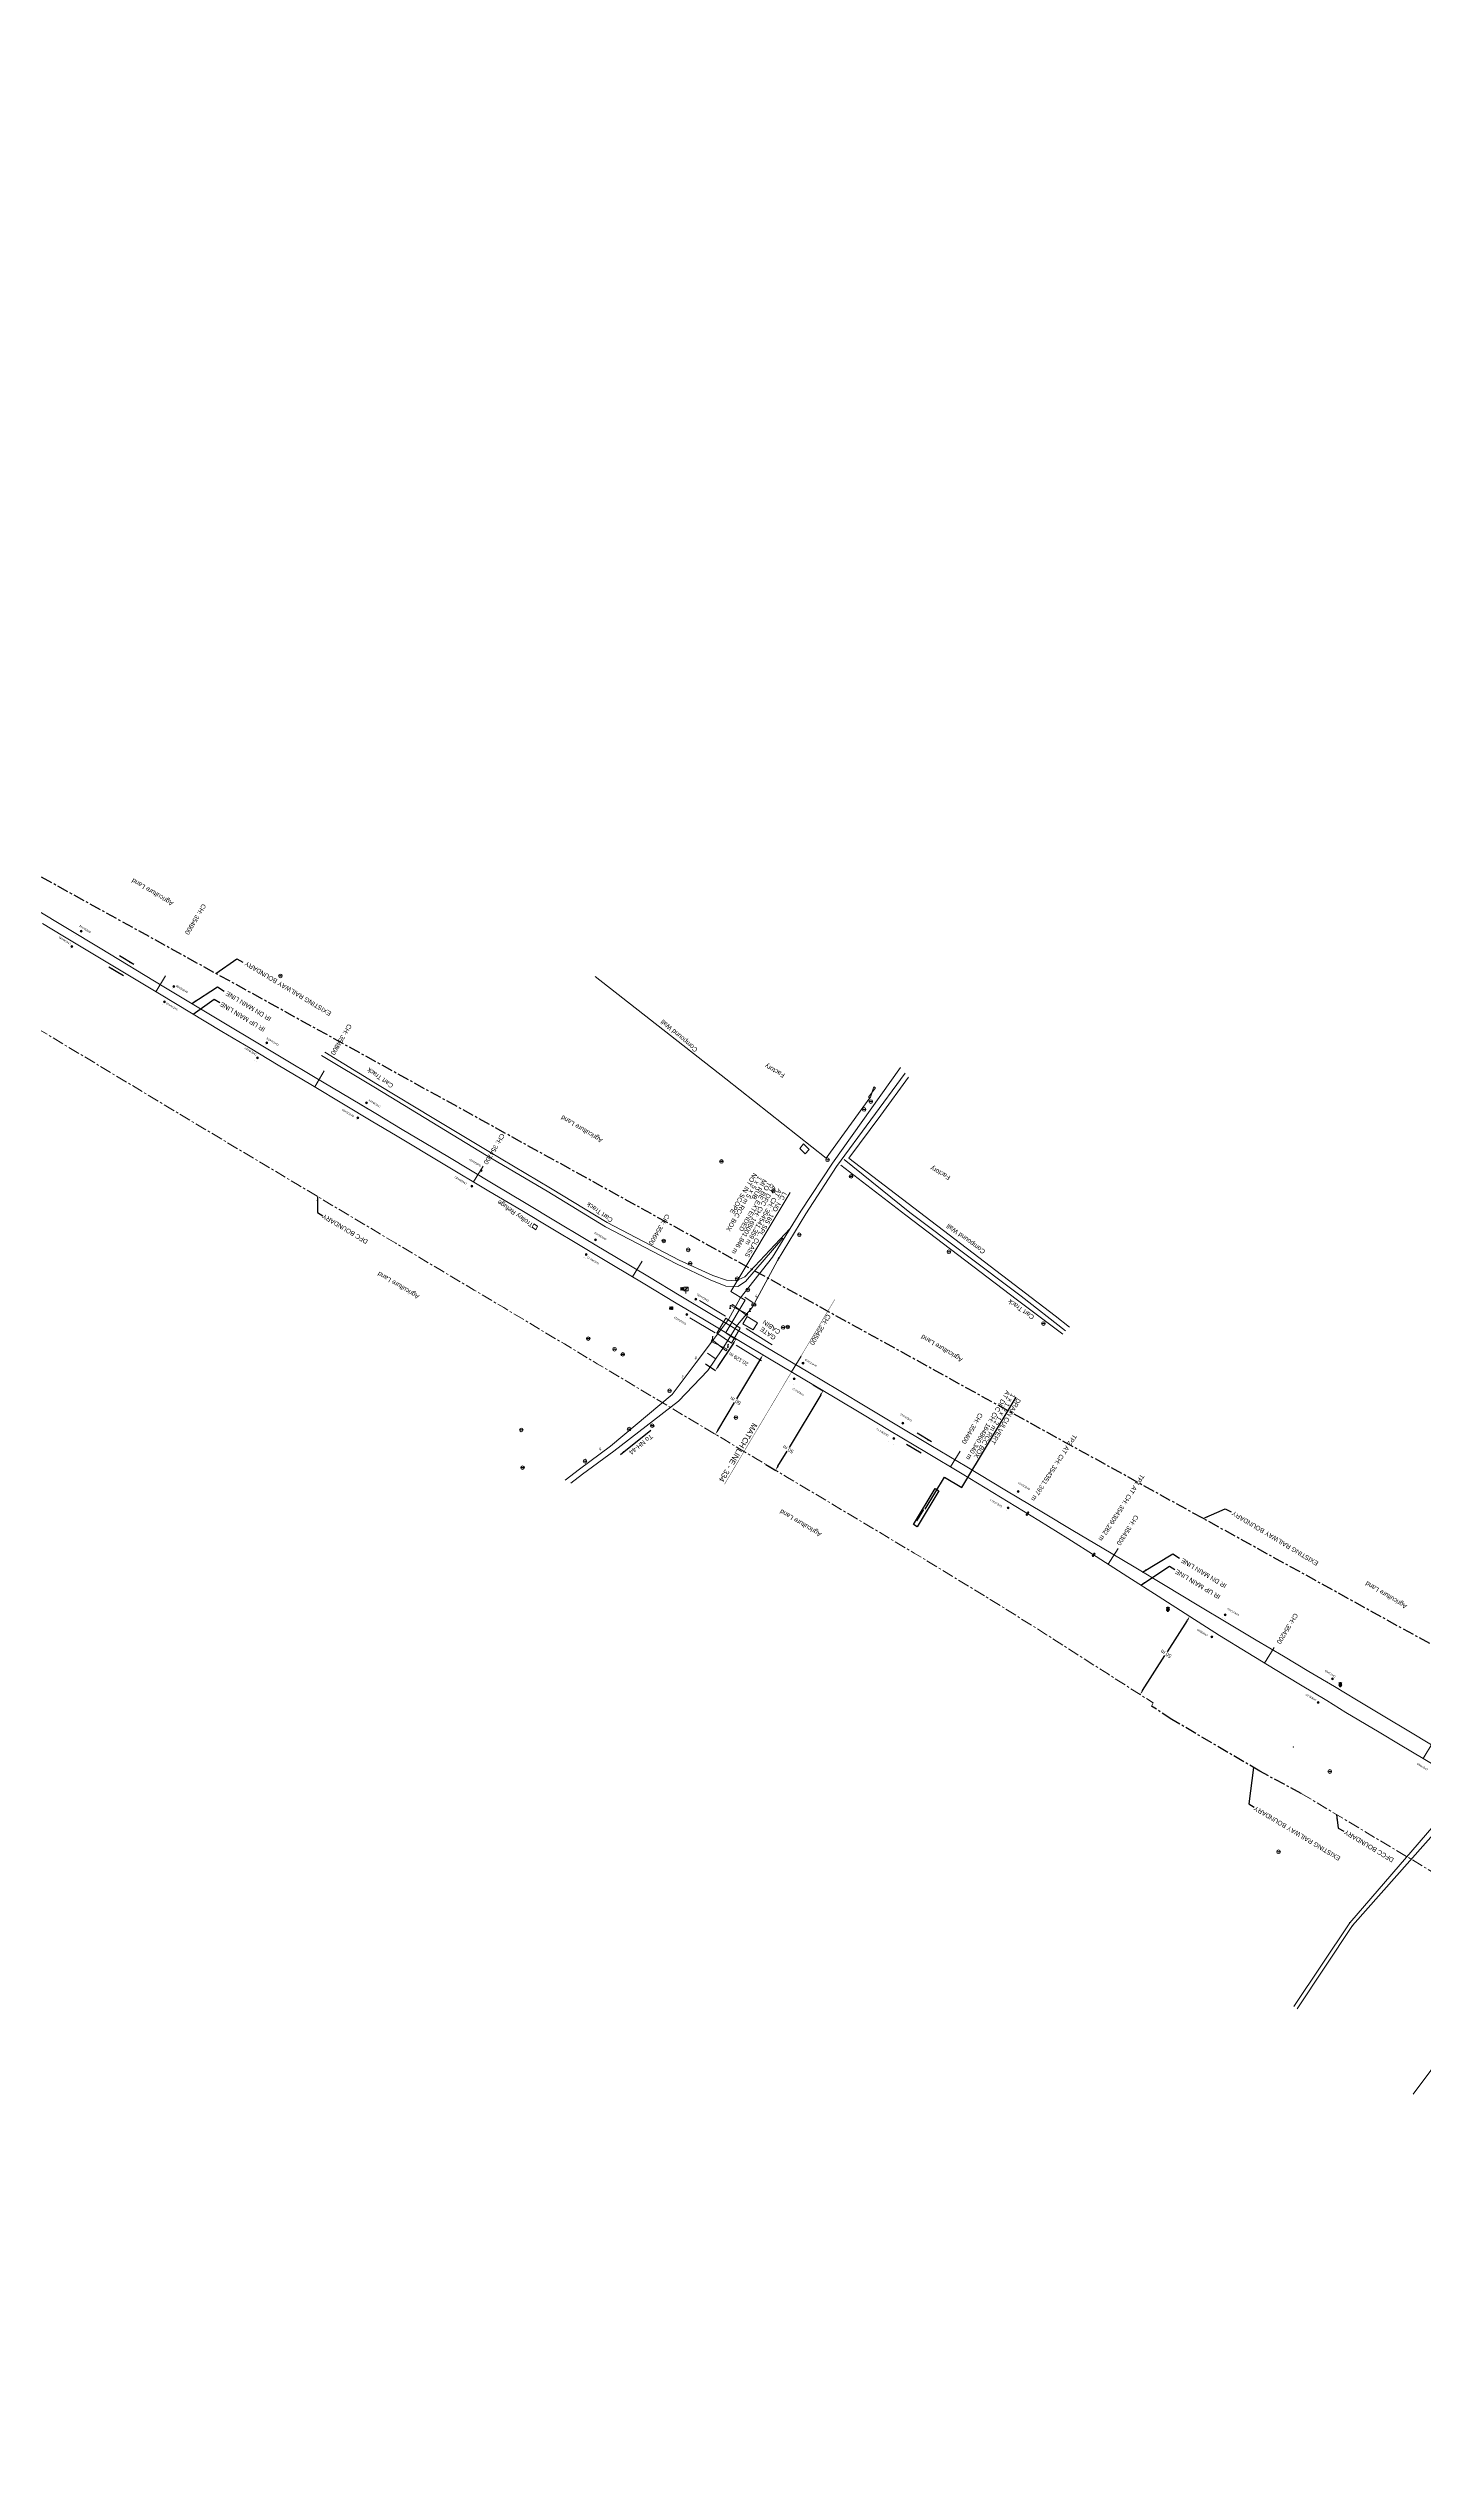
# Model space of a CAD drawing. Header units: feet. Extents: x 593168 to 611286, y 3401475 to 3412398.
# Drawn here: x 598439 to 599181, y 3408361 to 3409669 of the extents above; entities that cross this region are included whole.
import ezdxf
from ezdxf.enums import TextEntityAlignment as Align

# ---------------------------------------------------------------- set-up
doc = ezdxf.new("R2010")
doc.units = ezdxf.units.FT
doc.header["$MEASUREMENT"] = 0
doc.linetypes.add('CENTER', pattern=[2, 1.25, -0.25, 0.25, -0.25])
doc.linetypes.add('PHANTOM2', pattern=[1.25, 0.625, -0.125, 0.125, -0.125, 0.125, -0.125])
doc.layers.get('Defpoints').update_dxf_attribs({"lineweight": 0})
for name, color, linetype, lineweight in [('Arch', 7, 'Continuous', 0), ('CANAL BOTTOM', 5, 'Continuous', 0), ('CANAL TOP', 5, 'Continuous', 0), ('Cart Track', 34, 'Continuous', 0), ('Compound Wall', 251, 'Continuous', 0), ('DFCC', 6, 'Continuous', 0), ('DFCC BOUNDARY', 6, 'CENTER', 0), ('Electric Pole', 251, 'Continuous', 0), ("EXG. TP CH's", 7, 'Continuous', 0), ('Existing IR Chainage', 7, 'Continuous', 0), ('Existing IR Track', 143, 'Continuous', 0), ('Gate', 251, 'Continuous', 0), ('Govt buliding', 251, 'Continuous', 0), ('Grill', 251, 'Continuous', 0), ('Lamp_Post', 251, 'Continuous', 0), ('LC DETAILS IN PLAN', 7, 'Continuous', 0), ('OHE MAST', 8, 'Continuous', 0), ('OHE MAST TEXT', 8, 'Continuous', 0), ('PROPOSED DFCC TRACK', 1, 'Continuous', 0), ('Residential Building Pucca', 251, 'Continuous', 0), ('Side Details', 251, 'Continuous', 0), ('Sign Board', 251, 'Continuous', 0), ('Subroad Edge', 34, 'Continuous', 0), ('Telephone Junction Box', 251, 'Continuous', 0), ('Text1', 251, 'Continuous', 0), ('TJB', 251, 'Continuous', 0), ('Transformer', 251, 'Continuous', 0), ('Trolley Stand', 251, 'Continuous', 0), ('WL', 7, 'Continuous', 0)]:
    doc.layers.add(name, color=color, linetype=linetype, lineweight=lineweight)
for name, color, linetype in [('DRAIN CULVERT', 1, 'Continuous'), ('Existing Railway Boundary', 7, 'CENTER'), ('MATCH LINE', 7, 'Continuous')]:
    doc.layers.add(name, color=color, linetype=linetype)
doc.styles.add('CUT-FILL', font='cut-fill.shx', dxfattribs={"height": 2})
doc.styles.get("Standard").update_dxf_attribs({"font": 'arial.ttf'})
doc.styles.add('Style-Arial', font='arial.ttf')
doc.dimstyles.new('ISO-25', dxfattribs={"dimtxt": 2.5, "dimasz": 2.5, "dimexe": 1.25, "dimexo": 0.625, "dimtad": 1, "dimtxsty": 'Standard', "dimcen": 2.5, "dimadec": 0, "dimazin": 0, "dimtfac": 1, "dimtmove": 0, "dimatfit": 3, "dimfxl": 1, "dimarcsym": 0})
doc.dimstyles.get("Standard").update_dxf_attribs({"dimtxt": 0.18, "dimasz": 0.18, "dimexe": 0.18, "dimexo": 0.0625, "dimgap": 0.09, "dimtad": 0, "dimtih": 1, "dimtoh": 1, "dimdec": 4, "dimzin": 0, "dimdsep": 46, "dimtxsty": 'Standard', "dimcen": 0.09, "dimadec": 0, "dimazin": 0, "dimtfac": 1, "dimtdec": 4, "dimtofl": 0, "dimtmove": 0, "dimatfit": 3, "dimfxl": 1, "dimtolj": 1, "dimtzin": 0, "dimarcsym": 0})

# ---------------------------------------------------------------- blocks, each defined once
blk = doc.blocks.new('GT')
at = {"layer": 'Gate'}
for p, q in [((-0.5, -0.5), (-0.5, 0.5)), ((-0.5, 0.5), (0.5, -0.5)), ((0.5, 0.5), (0.5, -0.5))]:
    blk.add_line(p, q, dxfattribs=at)
blk.add_lwpolyline([(0.5, 0.5), (-0.5, -0.5)], dxfattribs=at)
blk = doc.blocks.new('EP')
blk.add_hatch(color=8).paths.add_polyline_path([(-0.2, -0.1), (-0.2, 0.2), (-0.9, 0), (-0.3, 0.1), (-0.3, -0.2), (0.3, 0), (0.3, -0.2), (0.9, 0), (0.4, -0.1), (0.4, 0.2)])
at = {"color": 8}
for p, q in [((-0.9, 0), (-0.2, 0.2)), ((-0.3, 0.1), (-0.9, 0)), ((-0.3, -0.2), (-0.3, 0.1)), ((0.3, 0), (-0.3, -0.2)), ((-0.2, -0.1), (0.4, 0.2)), ((-0.2, 0.2), (-0.2, -0.1)), ((0.3, -0.2), (0.3, 0)), ((0.4, 0.2), (0.4, -0.1)), ((0.9, 0), (0.3, -0.2)), ((0.4, -0.1), (0.9, 0))]:
    blk.add_line(p, q, dxfattribs=at)
blk.add_circle((0, 0), 1, dxfattribs=at)
blk = doc.blocks.new('LP')
for points in [[(0, 0), (0, 1.5)], [(0.3, 1.3), (0.4, 1.3)]]:
    blk.add_lwpolyline(points)
for centre, radius, start, end in [((0.1, 1), 0.519, 57.6425, 97.3165), ((0.3, 1.3), 0.094, 11.7012, 168.0476)]:
    blk.add_arc(centre, radius, start, end)
at = {"extrusion": (0, 0, -1)}
blk.add_ellipse((0, 0), major_axis=(0.308, 0), ratio=0.400495, dxfattribs=at)
blk.add_ellipse((0.3, 1.4), major_axis=(0.0017, 0.0438), ratio=0.461056, start_param=1.74022, end_param=4.575836)
blk = doc.blocks.new('SIG')
for color, points in [(1, [(-0.2, 0.4, 0.180295), (0, 0.3, -0.00255), (0, 0.3, -0.00255), (0, 0.3, 0.180295), (0.2, 0.4, -0.002654), (0.2, 0.4, 0.184495), (0.3, 0.7, 1.000001), (-0.3, 0.7, 0.184495), (-0.2, 0.4, -0.002654)]), (2, [(0.2, -0.2, -0.002654), (0.2, -0.2, 0.184495), (0.3, 0, 1.000001), (-0.3, 0, 0.184495), (-0.2, -0.2, -0.002654), (-0.2, -0.2, 0.180295), (0, -0.3, -0.00255), (0, -0.3, -0.00255), (0, -0.3, 0.180295)]), (3, [(0.2, -0.9, -0.002654), (0.2, -0.9, 0.184495), (0.3, -0.6, 1.000001), (-0.3, -0.6, 0.184495), (-0.2, -0.9, -0.002654), (-0.2, -0.9, 0.395599)])]:
    blk.add_hatch(color=color).paths.add_polyline_path(points)
for p, q in [((-0.3, 1), (-0.3, -0.9)), ((0.3, -0.9), (0.3, 1))]:
    blk.add_line(p, q)
for points in [[(-0.3, 1), (-0.8, 1, 0.198758), (-0.4, 0.4, 0.003814), (-0.3, 0.4, 0.003814)], [(-0.3, 0.3), (-0.8, 0.3, 0.198758), (-0.4, -0.2, 0.003727), (-0.3, -0.3, 0.003727)], [(0.3, 1), (0.8, 1, -0.198758), (0.4, 0.4, -0.003814), (0.3, 0.4, -0.003814)], [(0.3, 0.3), (0.8, 0.3, -0.198758), (0.4, -0.2, -0.003727), (0.3, -0.3, -0.003727)], [(-0.3, -0.3), (-0.8, -0.3, 0.198758), (-0.4, -0.9, 0.003639), (-0.3, -0.9)], [(0.3, -0.3), (0.8, -0.3, -0.198758), (0.4, -0.9, -0.003639), (0.3, -0.9)]]:
    blk.add_lwpolyline(points, format="xyb")
for centre, radius, start, end in [((0, 0.9), 0.324, 12.4049, 167.5951), ((0, 0.8), 0.357, 27.7578, 152.2422), ((0, -0.9), 0.324, 181.4572, 358.5428)]:
    blk.add_arc(centre, radius, start, end)
blk = doc.blocks.new('TJB')
at = {"layer": 'TJB'}
for p, q in [((1, 0.6), (-1.1, 0.6)), ((-1.1, 0.6), (-1.1, -0.6)), ((1, -0.6), (1, 0.6)), ((-1.1, -0.6), (1, -0.6))]:
    blk.add_line(p, q, dxfattribs=at)
at = {"layer": 'TJB', "style": 'CUT-FILL'}
blk.add_text('TJB', height=0.739, dxfattribs=at).set_placement((-0.9, -0.4))
blk = doc.blocks.new('TRF')
blk.add_hatch(color=256).paths.add_polyline_path([(0.2, 0), (0.4, 0.4), (-1, -0.3), (0, 0), (-0.2, -0.4), (1, 0.1)])
for p, q in [((-0.7, 0.7), (-0.7, -0.7)), ((-0.5, 0.7), (-0.7, 0.7)), ((-0.5, -0.7), (-0.5, 0.7)), ((0, 0.7), (0, -0.7)), ((0.2, 0.7), (0, 0.7)), ((0.2, -0.7), (0.2, 0.7)), ((0.7, 0.7), (0.7, -0.7)), ((0.9, 0.7), (0.7, 0.7)), ((0.9, -0.7), (0.9, 0.7)), ((-0.7, -0.7), (-0.5, -0.7)), ((0, -0.7), (0.2, -0.7)), ((0.7, -0.7), (0.9, -0.7))]:
    blk.add_line(p, q)
blk.add_lwpolyline([(0.2, 0), (0.4, 0.4), (-1, -0.3), (0, 0), (-0.2, -0.4), (1, 0.1)], close=True)
blk = doc.blocks.new('TSB')
at = {"const_width": 0.132}
blk.add_lwpolyline([(-0.5, 0.8), (0.5, 0.8), (0, 1.9)], close=True, dxfattribs=at)
at = {"const_width": 0.142}
blk.add_lwpolyline([(0, 0.8), (0, 0)], dxfattribs=at)
blk = doc.blocks.new('WL')
at = {"layer": 'WL'}
for p, q in [((1.1, 3.4), (-1.1, 3.4)), ((-1.1, 3.4), (-1.1, 1.3)), ((-1.1, 1.3), (1.1, 1.3)), ((0, 1.3), (0, 0)), ((1.1, 1.3), (1.1, 3.4))]:
    blk.add_line(p, q, dxfattribs=at)
blk.add_lwpolyline([(-1.1, 1.3), (1.1, 3.4)], dxfattribs=at)
at = {"layer": 'WL', "style": 'CUT-FILL'}
for s, p in [('W', (-0.1, 3.2)), ('L', (0.6, 2.3))]:
    blk.add_text(s, height=0.739, rotation=180, dxfattribs=at).set_placement(p)
blk = doc.blocks.new('OHE MAST')
h = blk.add_hatch(color=256)
h.dxf.hatch_style = 1
edge = h.paths.add_edge_path()
edge.add_arc((0, 0), 0.514, 0, 360)
at = {"const_width": 0.01}
for points in [[(1.5, 3.5), (1.5, 2), (-1.5, 2), (-1.5, 3.5)], [(0, 2), (0, 0)]]:
    blk.add_lwpolyline(points, dxfattribs=at)
blk.add_circle((0, 0), 0.514)
blk = doc.blocks.new('*D356')
at = {"layer": 'Defpoints', "color": 0, "transparency": 16777216}
for p in [(598804.4, 3408976), (598793.3, 3408959.3), (598798.8, 3408955.6)]:
    blk.add_point(p, dxfattribs=at)
at = {"layer": 'PROPOSED DFCC TRACK', "color": 0, "lineweight": -2, "transparency": 16777216}
for p, q in [((598808.6, 3408970.3), (598800.2, 3408957.7)), ((598804.6, 3408976), (598810, 3408972.3)), ((598793.4, 3408959.2), (598798.9, 3408955.6))]:
    blk.add_line(p, q, dxfattribs=at)
at = {"layer": 'PROPOSED DFCC TRACK', "color": 0, "transparency": 16777216}
for points in [[(598808.2, 3408970.6), (598808.9, 3408970.1), (598809.9, 3408972.4)], [(598799.9, 3408957.9), (598800.6, 3408957.5), (598798.8, 3408955.6)]]:
    blk.add_solid(points, dxfattribs=at)
at = {"layer": 'PROPOSED DFCC TRACK', "color": 0, "lineweight": 0, "transparency": 16777216, "insert": (598811.3, 3408961.8), "char_height": 2, "attachment_point": 5, "rotation": 149, "style": 'Style-Arial'}
blk.add_mtext('\\A1;20.129 m', dxfattribs=at)
blk = doc.blocks.new('TerminatorOpen_0.5')
at = {"color": 0, "linetype": 'ByBlock', "lineweight": -2}
for q in [(-1, 0.25), (-1, 0), (-1, -0.25)]:
    blk.add_line((0, 0), q, dxfattribs=at)
blk = doc.blocks.new('*D299')
at = {"layer": 'Defpoints', "color": 0, "linetype": 'ByBlock', "ltscale": 5, "transparency": 16777216}
for p in [(598851.5, 3408947.9), (598857, 3408944.7), (598825.9, 3408905)]:
    blk.add_point(p, dxfattribs=at)
at = {"layer": 'DFCC BOUNDARY', "color": 0, "linetype": 'ByBlock', "lineweight": -2, "ltscale": 5, "transparency": 16777216}
for p, q in [((598851.6, 3408947.9), (598857.1, 3408944.6)), ((598855.7, 3408942.5), (598838.7, 3408914)), ((598826, 3408904.9), (598831.4, 3408901.7)), ((598832.6, 3408903.9), (598837.5, 3408912.1))]:
    blk.add_line(p, q, dxfattribs=at)
at = {"layer": 'DFCC BOUNDARY', "color": 0, "linetype": 'ByBlock', "ltscale": 5, "transparency": 16777216}
for points in [[(598855.3, 3408942.7), (598856, 3408942.3), (598857, 3408944.7)], [(598832.2, 3408904.1), (598833, 3408903.7), (598831.3, 3408901.7)]]:
    blk.add_solid(points, dxfattribs=at)
at = {"layer": 'DFCC BOUNDARY', "color": 0, "linetype": 'ByBlock', "ltscale": 5, "transparency": 16777216, "insert": (598838.1, 3408913.1), "char_height": 2, "attachment_point": 5, "rotation": 149, "style": 'Style-Arial'}
blk.add_mtext('\\A1;50 m', dxfattribs=at)
blk = doc.blocks.new('*D300')
at = {"layer": 'Defpoints', "color": 0, "linetype": 'ByBlock', "ltscale": 5, "transparency": 16777216}
for p in [(598824.5, 3408964.1), (598824.7, 3408964), (598799, 3408921)]:
    blk.add_point(p, dxfattribs=at)
at = {"layer": 'DFCC BOUNDARY', "color": 0, "linetype": 'ByBlock', "lineweight": -2, "ltscale": 5, "transparency": 16777216}
for p, q in [((598823.2, 3408961.9), (598810.3, 3408940.3)), ((598824.5, 3408964), (598824.4, 3408964.1)), ((598800.1, 3408923.3), (598809.1, 3408938.3)), ((598798.9, 3408921.1), (598798.7, 3408921.2))]:
    blk.add_line(p, q, dxfattribs=at)
at = {"layer": 'DFCC BOUNDARY', "color": 0, "linetype": 'ByBlock', "ltscale": 5, "transparency": 16777216}
for points in [[(598822.9, 3408962.1), (598823.6, 3408961.7), (598824.5, 3408964.1)], [(598799.8, 3408923.5), (598800.5, 3408923.1), (598798.8, 3408921.1)]]:
    blk.add_solid(points, dxfattribs=at)
at = {"layer": 'DFCC BOUNDARY', "color": 0, "linetype": 'ByBlock', "ltscale": 5, "transparency": 16777216, "insert": (598809.7, 3408939.3), "char_height": 2, "attachment_point": 5, "rotation": 149, "style": 'Style-Arial'}
blk.add_mtext('\\A1;50 m', dxfattribs=at)
blk = doc.blocks.new('*D327')
at = {"layer": 'Defpoints', "color": 0, "linetype": 'ByBlock', "ltscale": 5, "transparency": 16777216}
for p in [(599055, 3408822.9), (599055, 3408822.9), (599028.2, 3408780.7)]:
    blk.add_point(p, dxfattribs=at)
at = {"layer": 'DFCC BOUNDARY', "color": 0, "linetype": 'ByBlock', "lineweight": -2, "ltscale": 5, "transparency": 16777216}
for p, q in [((599053.7, 3408820.7), (599042.9, 3408803.7)), ((599055.2, 3408822.8), (599055.2, 3408822.8)), ((599029.5, 3408782.8), (599041.6, 3408801.8)), ((599028.3, 3408780.6), (599028.3, 3408780.6))]:
    blk.add_line(p, q, dxfattribs=at)
at = {"layer": 'DFCC BOUNDARY', "color": 0, "linetype": 'ByBlock', "ltscale": 5, "transparency": 16777216}
for points in [[(599053.4, 3408821), (599054.1, 3408820.5), (599055, 3408822.9)], [(599029.2, 3408783), (599029.9, 3408782.6), (599028.2, 3408780.7)]]:
    blk.add_solid(points, dxfattribs=at)
at = {"layer": 'DFCC BOUNDARY', "color": 0, "linetype": 'ByBlock', "ltscale": 5, "transparency": 16777216, "insert": (599042.2, 3408802.7), "char_height": 2, "attachment_point": 5, "rotation": 149, "style": 'Style-Arial'}
blk.add_mtext('\\A1;50 m', dxfattribs=at)

msp = doc.modelspace()

# ---------------------------------------------------------------- linework, layer by layer
at = {"layer": 'Arch'}
for points in [[(598814.7012, 3408995.176, 260.4178), (598819.2901, 3408992.1907, 260.4208)], [(598794.5134, 3408964.9319, 260.3438), (598798.7106, 3408962.0714, 260.3488)]]:
    msp.add_polyline3d(points, dxfattribs=at)
at = {"layer": 'CANAL BOTTOM'}
for points in [[(599204.8297, 3408725.8327, 254.9734), (599142.974, 3408655.9628, 257.9295), (599112.9713, 3408610.9469, 257.9295)], [(599262.0685, 3408685.4233, 258.0345), (599236.0174, 3408642.6654, 258.3024), (599194.7875, 3408590.5289, 257.7216), (599175.752, 3408564.9767, 257.8996)]]:
    msp.add_polyline3d(points, dxfattribs=at)
msp.add_point((599142.974, 3408655.963, 257.93), dxfattribs=at)
at = {"layer": 'CANAL TOP'}
msp.add_polyline3d([(599111.2612, 3408612.1992, 259.3611), (599141.4404, 3408657.48, 259.3611), (599201.6522, 3408727.1001, 259.3191)], dxfattribs=at)
for p in [(599111.031, 3408752.32, 257.828), (599141.44, 3408657.48, 259.361)]:
    msp.add_point(p, dxfattribs=at)
at = {"layer": 'Cart Track'}
for points in [[(598587.8079, 3409127.4558, 257.0758), (598616.2726, 3409110.039, 257.1877), (598646.6865, 3409091.6007, 257.1378), (598676.4327, 3409073.8503, 257.1987), (598709.7278, 3409054.1261, 257.2877), (598740.4329, 3409035.426, 257.2367), (598779.2926, 3409015.2284, 257.2487), (598797.464, 3409006.9027, 257.1348), (598804.8632, 3409004.3895, 257.1108), (598809.9324, 3409003.9837, 257.1378), (598814.7774, 3409006.2391, 257.2787), (598839.0549, 3409032.1297, 258.3874)], [(598835.2392, 3409027.0533, 258.1215), (598815.1471, 3409003.656, 257.5106), (598810.8887, 3409000.9361, 257.3297), (598804.5441, 3409001.0495, 257.1837), (598795.9563, 3409004.5215, 257.0858), (598777.8583, 3409013.1316, 257.1907), (598739.5138, 3409033.1076, 257.4247), (598707.8777, 3409052.3633, 257.3417), (598675.1978, 3409071.5886, 257.1857), (598645.6025, 3409089.5959, 257.1727), (598615.1663, 3409108.1204, 257.2157), (598586.0484, 3409125.6456, 257.2367)], [(598986.4478, 3408975.1492, 257.3373), (598962.0224, 3408993.5812, 257.3187), (598901.7385, 3409039.4951, 257.3217), (598866.498, 3409066.4772, 257.7046)], [(598868.3225, 3409069.5164, 257.7286), (598903.7605, 3409040.9927, 257.2937), (598964.0182, 3408995.7637, 257.3167), (598987.9959, 3408976.975, 257.3292)]]:
    msp.add_polyline3d(points, dxfattribs=at)
at = {"layer": 'Compound Wall'}
for points in [[(598733.8164, 3409168.3603, 257.5316), (598804.468, 3409113.0519, 257.3647), (598858.6602, 3409070.2884, 257.4697)], [(598990.1321, 3408979.0146, 257.5274), (598982.3365, 3408985.0464, 257.5256), (598870.909, 3409070.2873, 257.6026), (598888.2009, 3409093.5292, 257.9245), (598903.1632, 3409113.9663, 257.9546)], [(598858.6602, 3409070.2884, 257.4697), (598882.2951, 3409102.7338, 257.8675), (598881.9912, 3409102.8747, 257.8675)]]:
    msp.add_polyline3d(points, dxfattribs=at)
at = {"layer": 'DFCC BOUNDARY', "ltscale": 5}
msp.add_line((599115.1914, 3408727.3307), (599415.1303, 3408547.8723), dxfattribs=at)
at = {"layer": 'DFCC BOUNDARY', "ltscale": 5, "flags": 128}
msp.add_lwpolyline([(599034.2889, 3408774.4779), (599035.314, 3408776.1476), (599028.2045, 3408780.6721), (599011.0516, 3408791.5882), (598994.5936, 3408802.1506), (598977.7185, 3408812.9804), (598962.5714, 3408822.4859), (598947.2971, 3408832.0713), (598926.7622, 3408844.5432), (598906.2585, 3408856.9956), (598887.153, 3408868.4112), (598867.2768, 3408880.2872), (598852.6381, 3408889.0245), (598837.8447, 3408897.8541), (598820.6755, 3408908.1071), (598803.345, 3408918.4564), (598785.8066, 3408928.9353), (598767.3213, 3408939.9799), (598751.1609, 3408949.6427), (598735.0559, 3408959.2725), (598717.2775, 3408969.9167), (598700.1199, 3408980.1891), (598684.4814, 3408989.5309), (598668.6065, 3408999.0139), (598650.8741, 3409009.5539), (598626.2219, 3409024.2777), (598601.2841, 3409039.1719), (598587.2388, 3409047.5843), (598573.2091, 3409055.9873), (598554.68, 3409067.0468), (598537.1295, 3409077.5221), (598521.883, 3409086.637), (598506.5174, 3409095.8233), (598472.7956, 3409116.1014), (598438.5772, 3409136.6783), (598420.6658, 3409147.4189), (598409.6984, 3409153.9956), (598383.4299, 3409169.7715), (598364.044, 3409181.413), (598349.3068, 3409190.2371), (598334.839, 3409198.8999), (598318.2232, 3409208.8512), (598301.6649, 3409218.7564), (598284.6686, 3409228.9599), (598267.72, 3409239.1347), (598252.1969, 3409248.4361), (598237.094, 3409257.4659), (598221.0404, 3409267.0754), (598205.6118, 3409276.3111), (598199.2586, 3409280.1943)], dxfattribs=at)
at = {"layer": 'DRAIN CULVERT'}
msp.add_lwpolyline([(598912.1384, 3408880.682), (598922.5468, 3408898.0482), (598931.9406, 3408892.4181), (598961.237, 3408941.2984)], dxfattribs=at)
msp.add_lwpolyline([(598907.8486, 3408871.163), (598905.79, 3408872.3968), (598917.4554, 3408891.9204), (598919.514, 3408890.6866)], close=True, dxfattribs=at)
at = {"layer": "EXG. TP CH's", "color": 7, "lineweight": 0, "flags": 128}
for points in [[(598967.0068, 3408877.7788), (598967.7478, 3408878.9721)], [(599002.7371, 3408855.4861), (599003.4781, 3408856.6793)]]:
    msp.add_lwpolyline(points, dxfattribs=at)
at = {"layer": "EXG. TP CH's", "color": 7, "lineweight": 0}
for centre in [(598967.0068, 3408877.7788), (598967.7478, 3408878.9721), (599002.7371, 3408855.4861), (599003.4781, 3408856.6793)]:
    msp.add_circle(centre, 0.375, dxfattribs=at)
at = {"layer": 'Existing IR Chainage', "color": 7, "linetype": 'Continuous', "lineweight": 13, "flags": 128}
for points in [[(598501.7948, 3409168.6759), (598496.6415, 3409160.106)], [(598587.5511, 3409117.302), (598582.4259, 3409108.7152)], [(598673.3885, 3409065.994), (598668.2608, 3409057.4087)], [(598759.2534, 3409014.7169), (598754.1166, 3409006.1371)], [(598845.0797, 3408963.4179), (598839.9526, 3408954.8323)], [(598930.9372, 3408912.1445), (598925.808, 3408903.5601)], [(599016.3267, 3408859.4961), (599010.9257, 3408851.0801)], [(599100.6669, 3408806.1453), (599095.435, 3408797.6231)], [(599186.2931, 3408754.711), (599181.1574, 3408746.1306)]]:
    msp.add_lwpolyline(points, dxfattribs=at)
at = {"layer": 'Existing IR Track', "flags": 128}
for points in [[(599185.519, 3408753.5143), (599173.3104, 3408760.858), (599160.4567, 3408768.5896), (599145.0601, 3408777.7696), (599133.1689, 3408784.9475), (599119.3515, 3408793.1624), (599105.58, 3408801.3501), (599090.8008, 3408810.1101), (599076.4354, 3408818.6958), (599058.9886, 3408829.1336), (599041.711, 3408839.4703), (599024.9231, 3408849.5386), (599007.6614, 3408859.8911), (598991.9303, 3408869.2758), (598975.9409, 3408878.8146), (598955.2016, 3408891.2202), (598934.5639, 3408903.565), (598915.1942, 3408915.1242), (598895.0501, 3408927.1457), (598880.6638, 3408935.7542), (598865.6503, 3408944.738), (598848.7221, 3408954.85), (598831.1291, 3408965.359), (598813.8627, 3408975.6723), (598795.8417, 3408986.4364), (598779.2251, 3408996.3638), (598763.1866, 3409005.9459), (598745.3563, 3409016.6077), (598728.1843, 3409026.8757), (598712.5143, 3409036.2397), (598696.6612, 3409045.7137), (598678.822, 3409056.4557), (598654.2954, 3409071.0582), (598629.6031, 3409085.7596), (598615.3422, 3409094.2965), (598601.2624, 3409102.7251), (598582.7189, 3409113.8003), (598565.1242, 3409124.3088), (598549.9663, 3409133.3895), (598535.1599, 3409142.2597), (598501.0069, 3409162.8185), (598466.588, 3409183.5376), (598448.8286, 3409194.1764), (598431.1768, 3409204.7508)], [(599204.0287, 3408732.4411), (599181.0019, 3408746.2237), (599168.7243, 3408753.607), (599157.3538, 3408760.4444), (599139.392, 3408771.0678), (599128.9979, 3408777.3807), (599114.7724, 3408785.9143), (599101.1095, 3408794.1394), (599086.4216, 3408803.1567), (599071.1441, 3408812.6118), (599055.0493, 3408822.8545), (599037.977, 3408833.7193), (599021.5995, 3408844.2301), (599004.5105, 3408855.1971), (598989.1489, 3408864.8372), (598973.565, 3408874.6169), (598952.7177, 3408887.2786), (598932.0591, 3408899.8251), (598912.7989, 3408911.3331), (598892.9227, 3408923.2091), (598878.2637, 3408931.9585), (598863.4704, 3408940.7881), (598846.311, 3408951.0352), (598828.9805, 3408961.3845), (598811.4519, 3408971.8575), (598792.9666, 3408982.9021), (598776.8204, 3408992.5565), (598760.7156, 3409002.1861), (598742.9617, 3409012.8156), (598725.8041, 3409023.0881), (598710.1228, 3409032.4555), (598694.201, 3409041.9665), (598676.467, 3409052.5075), (598651.86, 3409067.2042), (598626.949, 3409082.0825), (598612.9303, 3409090.4789), (598598.8679, 3409098.9015), (598580.306, 3409109.9806), (598562.7555, 3409120.4559), (598547.5393, 3409129.5526), (598532.2293, 3409138.7057), (598498.5625, 3409158.9508), (598464.3176, 3409179.5435), (598446.3798, 3409190.3001), (598435.4123, 3409196.8767)]]:
    msp.add_lwpolyline(points, dxfattribs=at)
at = {"layer": 'Existing Railway Boundary', "ltscale": 5}
for points in [[(600068.3432, 3408361.2078), (600130.6112, 3408459.8878), (599836.1292, 3408634.1143), (599768.1577, 3408518.5779), (599661.815, 3408580.4349), (599612.2027, 3408612.2329), (599553.6452, 3408693.0476), (599543.655, 3408685.9527), (599543.655, 3408683.2921), (599530.154, 3408666.7376), (599508.5547, 3408629.4251), (598272.8019, 3409311.3517), (598226.2603, 3409339.3887), (598151.2488, 3409384.2728), (597917.699, 3409525.8316), (597735.9935, 3409630.0193), (597672.2472, 3409669.316)], [(599115.1914, 3408727.3307), (599092.7836, 3408739.2825), (599045.3938, 3408767.2862), (599034.2889, 3408774.4779)]]:
    msp.add_lwpolyline(points, dxfattribs=at)
at = {"layer": 'Govt buliding'}
msp.add_polyline3d([(598821.5588, 3408981.427, 260.0919), (598819.2624, 3408977.5031, 260.3748), (598813.6756, 3408980.8242, 260.8527), (598815.972, 3408984.7481, 260.5697)], close=True, dxfattribs=at)
at = {"layer": 'Grill'}
for points in [[(598798.6994, 3408975.8832, 260.5727), (598785.0213, 3408984.1178, 260.2678)], [(598804.2518, 3408984.9192, 260.3238), (598790.2182, 3408993.3664, 259.9369)], [(598810.0994, 3408969.2148, 260.3338), (598823.7497, 3408960.8494, 260.3338)], [(598829.508, 3408969.4884, 260.0319), (598815.4765, 3408978.1945, 260.6217)]]:
    msp.add_polyline3d(points, dxfattribs=at)
at = {"layer": 'LC DETAILS IN PLAN', "lineweight": 13, "flags": 128}
msp.add_lwpolyline([(598804.446, 3408976.043), (598814.8546, 3408993.581), (598807.1382, 3408998.1914), (598839.1956, 3409051.7183)], dxfattribs=at)
at = {"layer": 'MATCH LINE', "linetype": 'PHANTOM2', "ltscale": 15, "const_width": 0.2}
msp.add_lwpolyline([(598863.3365, 3408993.9899), (598803.7148, 3408894.1502)], dxfattribs=at)
at = {"layer": 'Residential Building Pucca'}
msp.add_polyline3d([(598846.4335, 3409077.9469, 257.4407), (598849.3929, 3409074.9544, 257.3847), (598847.3541, 3409072.4971, 257.4647), (598844.3944, 3409075.4898, 257.4647)], close=True, dxfattribs=at)
at = {"layer": 'Subroad Edge'}
for points in [[(598717.6052, 3408896.3842, 257.8744), (598725.4041, 3408902.3569, 257.8585), (598742.2361, 3408914.7562, 257.8945), (598775.4324, 3408942.6162, 258.2974), (598788.4568, 3408959.8904, 259.756), (598796.6394, 3408970.8253, 260.7987), (598805.8902, 3408983.0865, 260.9346), (598812.2023, 3408994.6275, 260.5048), (598829.6746, 3409016.834, 258.9942), (598844.9453, 3409041.6331, 258.1864), (598862.0201, 3409067.4698, 257.8166), (598898.8346, 3409119.1303, 257.7442)], [(598720.6803, 3408894.743, 257.9161), (598727.0823, 3408899.6587, 257.8945), (598743.8996, 3408912.0644, 257.8915), (598778.8122, 3408939.0313, 258.2534), (598794.6744, 3408955.5581, 259.781), (598802.3469, 3408966.6763, 260.7987), (598802.4275, 3408966.8876, 260.8547), (598810.696, 3408980.2322, 260.9306), (598818.7038, 3408989.6578, 260.6277), (598832.2879, 3409014.9594, 259.0012), (598847.7356, 3409040.1895, 258.0675), (598864.2136, 3409065.7878, 257.7846), (598901.2991, 3409116.1903, 257.7626)]]:
    msp.add_polyline3d(points, dxfattribs=at)
msp.add_polyline3d([(598807.5104, 3408970.353, 260.9037), (598799.6697, 3408975.8432, 260.9376), (598804.4131, 3408983.8901, 260.9496), (598812.2538, 3408978.3999, 260.9496)], close=True, dxfattribs=at)
at = {"layer": 'Trolley Stand'}
msp.add_polyline3d([(598700.7101, 3409034.8119, 260.5318), (598702.8042, 3409033.4835, 260.5588), (598701.9257, 3409031.6287, 260.6637), (598699.8314, 3409032.9572, 260.6637)], close=True, dxfattribs=at)

# ---------------------------------------------------------------- block references
at = {"layer": 'Electric Pole'}
for p, xscale, yscale, zscale in [((598563.8805, 3409168.6197, 257.9545), 0.9997078269551626, 0.9997078269551626, 0.9997078269551626), ((598882.6998, 3409100.7685, 257.8555), 0.9997078269580061, 0.9997078269580061, 0.9997078269580061), ((598879.1263, 3409096.5334, 257.8595), 0.9997078269580061, 0.9997078269580061, 0.9997078269580061), ((598802.0673, 3409068.5106, 257.2827), 0.9997078269580061, 0.9997078269580061, 0.9997078269580061), ((598859.4047, 3409069.3497, 257.4876), 0.9997078269580061, 0.9997078269580061, 0.9997078269580061), ((598872.0774, 3409060.4251, 257.3727), 0.9997078269580061, 0.9997078269580061, 0.9997078269580061), ((598830.1956, 3409052.5402, 256.9528), 0.9997078269580061, 0.9997078269580061, 0.9997078269580061), ((598770.9472, 3409025.521, 257.1168), 0.9997078269580061, 0.9997078269580061, 0.9997078269580061), ((598784.1932, 3409020.7505, 256.6039), 0.9997078269580061, 0.9997078269580061, 0.9997078269580061), ((598844.1475, 3409028.8691, 258.1864), 0.9997078269580061, 0.9997078269580061, 0.9997078269580061), ((598785.2121, 3409013.3933, 256.8468), 0.9997078269580061, 0.9997078269580061, 0.9997078269580061), ((598924.9651, 3409019.6809, 257.2887), 0.9997078269580061, 0.9997078269580061, 0.9997078269580061), ((598810.5449, 3409005.1495, 256.9468), 0.9997078269580061, 0.9997078269580061, 0.9997078269580061), ((598816.3478, 3408999.1292, 260.0919), 0.9997078269580061, 0.9997078269580061, 0.9997078269580061), ((598730.1384, 3408972.8046, 256.422), 0.9997078269580061, 0.9997078269580061, 0.9997078269580061), ((598835.3799, 3408978.8624, 257.8485), 0.9997078269580061, 0.9997078269580061, 0.9997078269580061), ((598837.8849, 3408979.1037, 256.9038), 0.9997078269580061, 0.9997078269580061, 0.9997078269580061), ((598975.9978, 3408980.92, 257.2347), 0.9997078269580061, 0.9997078269580061, 0.9997078269580061), ((598744.3453, 3408967.1085, 256.5069), 0.9997078269580061, 0.9997078269580061, 0.9997078269580061), ((598748.7724, 3408964.3318, 256.6309), 0.9997078269580061, 0.9997078269580061, 0.9997078269580061), ((598774.0533, 3408944.6496, 255.7092), 0.9997078269580061, 0.9997078269580061, 0.9997078269580061), ((598809.8861, 3408930.1941, 257.8635), 0.9997078269580061, 0.9997078269580061, 0.9997078269580061), ((598694.0021, 3408923.5413, 257.4956), 0.9997078269580061, 0.9997078269580061, 0.9997078269580061), ((598752.1876, 3408923.9868, 257.7436), 0.9997078269580061, 0.9997078269580061, 0.9997078269580061), ((598764.743, 3408925.8183, 257.5196), 0.9997078269580061, 0.9997078269580061, 0.9997078269580061), ((598694.7169, 3408903.1546, 257.4976), 0.9997078269580061, 0.9997078269580061, 0.9997078269580061), ((598728.4076, 3408906.6639, 257.8905), 0.9997078269580061, 0.9997078269580061, 0.9997078269580061), ((599130.6258, 3408739.1234, 264.1987), 0.9997078269552191, 0.9997078269552191, 0.9997078269552191), ((599103.0035, 3408695.77, 259.3391), 0.9997078269552191, 0.9997078269552191, 0.9997078269552191)]:
    msp.add_blockref('EP', p, dxfattribs=dict(at, xscale=xscale, yscale=yscale, zscale=zscale))
at = {"layer": 'Gate'}
for p, xscale, yscale, zscale, rotation in [((598883.3949, 3409105.6933, 156.3202), 6.297693397425927, 0.9997078268781477, 6.297693397425927, 63.32958781776949), ((598811.9108, 3408988.2202, 156.3202), 9.68595137251058, 0.9997078268781471, 9.68595137251058, 328.3295878186512), ((598800.8637, 3408969.1433, 156.3202), 9.611484592873273, 0.9997078268781471, 9.611484592873273, 328.3295878170276)]:
    msp.add_blockref('GT', p, dxfattribs=dict(at, xscale=xscale, yscale=yscale, zscale=zscale, rotation=rotation))
at = {"layer": 'Lamp_Post', "xscale": 0.9997078269580061, "yscale": 0.9997078269580061, "zscale": 0.9997078269580061}
for p in [(598806.7722, 3408989.2022, 260.5458), (598817.4989, 3408987.5117, 260.5638), (598797.3, 3408972.4492, 260.9296), (598805.5965, 3408968.223, 260.6017)]:
    msp.add_blockref('LP', p, dxfattribs=at)
at = {"layer": 'OHE MAST', "rotation": 149.0208306544456}
for p in [(598456.3015, 3409192.828), (598451.2618, 3409184.4711), (598501.222, 3409154.5863), (598506.3007, 3409162.8628), (598556.4926, 3409132.5053), (598551.4383, 3409124.3741), (598610.4032, 3409100.1007), (598605.6558, 3409092.0446), (598672.3896, 3409063.5065), (598667.3582, 3409055.1536), (598734.0468, 3409026.1638), (598729.0952, 3409018.2147), (598788.2758, 3408994.137), (598783.3457, 3408985.8085), (598846.1406, 3408959.5723), (598841.3184, 3408951.1812), (598895.1522, 3408918.9773), (598900.115, 3408927.1987), (598962.3643, 3408890.2579), (598956.8637, 3408881.3925), (599066.9252, 3408811.7459), (599074.1947, 3408823.7055), (599132.043, 3408789.1744), (599124.4306, 3408776.4587)]:
    msp.add_blockref('OHE MAST', p, dxfattribs=at)
at = {"layer": 'Sign Board'}
for name, p, xscale, yscale, zscale in [('TSB', (598832.9764, 3409015.021, 258.8083), 0.9997078269580061, 0.9997078269580061, 0.9997078269580061), ('TSB', (598820.8388, 3408994.6129, 260.1719), 0.9997078269580061, 0.9997078269580061, 0.9997078269580061), ('TSB', (598788.3008, 3408961.524, 257.6666), 0.9997078269580061, 0.9997078269580061, 0.9997078269580061), ('TSB', (598781.2211, 3408951.1131, 256.9408), 0.9997078269580061, 0.9997078269580061, 0.9997078269580061), ('TSB', (598736.6, 3408912.3421, 257.9055), 0.9997078269580061, 0.9997078269580061, 0.9997078269580061), ('SIG', (599043.2085, 3408826.6797, 261.7864), 0.9997078269580061, 0.9997078269580061, 0.9997078269580061), ('SIG', (599136.3208, 3408786.0007, 261.9573), 0.9997078269552191, 0.9997078269552191, 0.9997078269552191)]:
    msp.add_blockref(name, p, dxfattribs=dict(at, xscale=xscale, yscale=yscale, zscale=zscale))
at = {"layer": 'Telephone Junction Box', "xscale": 0.9997078269580061, "yscale": 0.9997078269580061, "zscale": 0.9997078269580061}
msp.add_blockref('TJB', (598819.589, 3408991.0424, 260.3688), dxfattribs=at)
at = {"layer": 'Transformer', "xscale": 0.9997078269580061, "yscale": 0.9997078269580061, "zscale": 0.9997078269580061}
for p in [(598780.925, 3408999.6592, 260.0119), (598774.9145, 3408989.3166, 260.2568)]:
    msp.add_blockref('TRF', p, dxfattribs=at)
at = {"layer": 'WL', "xscale": 0.9997078269580061, "yscale": 0.9997078269580061, "zscale": 0.9997078269580061}
msp.add_blockref('WL', (598782.9462, 3408997.2603, 260.0389), dxfattribs=at)

# ---------------------------------------------------------------- texts
at = {"layer": 'Cart Track'}
for p in [(598625.1643, 3409109.9296, 156.3202), (598743.7305, 3409037.3757, 156.3202), (598971.294, 3408984.9482, 156.3202)]:
    msp.add_text('Cart Track', height=2.5, rotation=145.0651476, dxfattribs=at).set_placement(p)
at = {"layer": 'DFCC', "linetype": 'Continuous', "ltscale": 5}
msp.add_text('DFCC BOUNDARY', height=2.5, rotation=149, dxfattribs=at).set_placement((599139.4194, 3408707.729, 613.7163), align=Align.RIGHT)
at = {"layer": 'DFCC BOUNDARY', "linetype": 'Continuous', "ltscale": 5}
msp.add_text('DFC BOUNDARY', height=2.5, rotation=149, dxfattribs=at).set_placement((598586.8453, 3409039.1931, 613.7163), align=Align.MIDDLE_RIGHT)
at = {"layer": 'DRAIN CULVERT'}
for s, p in [('AT DFC CH: 164860.340 m', (598956.0748, 3408945.0632)), ('1 x 1.2 x 1.2 m RCC BOX', (598958.7659, 3408943.3776)), ('DRAIN CULVERT', (598961.8118, 3408940.8953))]:
    msp.add_text(s, height=2.5, rotation=239.0235596, dxfattribs=at).set_placement(p)
at = {"layer": "EXG. TP CH's", "color": 7, "lineweight": 0, "char_height": 2.5, "attachment_point": 6, "rotation": 237, "line_spacing_factor": 0.60024, "style": 'Style-Arial'}
for s, insert in [('TP2 AT CH: 354351.397 m', (598970.1809, 3408885.457)), ('TP1 AT CH: 354309.282 m', (599006.6771, 3408863.9218))]:
    msp.add_mtext(s, dxfattribs=dict(at, insert=insert))
at = {"layer": 'Existing IR Chainage', "color": 7, "lineweight": 0, "char_height": 2.5, "attachment_point": 6, "line_spacing_factor": 0.60036, "style": 'Style-Arial'}
for s, insert, rotation in [('CH: 354900', (598513.2203, 3409191.1933), 238.9799311), ('CH: 354800', (598591.9607, 3409126.3158), 239.1681877), ('CH: 354700', (598674.5689, 3409067.1677), 239.1519717), ('CH: 354600', (598763.6753, 3409023.7247), 239.0904673), ('CH: 354500', (598850.6885, 3408969.6195), 239.1554535), ('CH: 354400', (598932.7483, 3408916.3284), 239.1416234), ('CH: 354300', (599016.3796, 3408861.5307), 237.309343), ('CH: 354200', (599102.8483, 3408808.3208), 238.4531426)]:
    msp.add_mtext(s, dxfattribs=dict(at, insert=insert, rotation=rotation))
at = {"layer": 'Existing IR Track', "color": 7, "lineweight": -3}
for s, p in [('IR UP MAIN LINE', (598531.5596, 3409153.6889)), ('IR DN MAIN LINE', (598534.6626, 3409159.5085)), ('IR DN MAIN LINE', (599050.6018, 3408853.3872)), ('IR UP MAIN LINE', (599047.4433, 3408847.3733))]:
    msp.add_text(s, height=2.5, rotation=149, dxfattribs=at).set_placement(p, align=Align.MIDDLE_RIGHT)
at = {"layer": 'Existing Railway Boundary', "linetype": 'Continuous', "ltscale": 5}
for p in [(598545.5812, 3409176.7061, 613.7163), (599078.6894, 3408879.8768, -523.9387), (599090.6225, 3408720.624, 613.7163)]:
    msp.add_text('EXISTING RAILWAY BOUNDARY', height=2.5, rotation=149, dxfattribs=at).set_placement(p, align=Align.RIGHT)
at = {"layer": 'LC DETAILS IN PLAN', "color": 10, "style": 'Style-Arial'}
for s, p in [('NOT IN SCOPE', (598819.3694, 3409062.5355)), ('1 x 5 x 5 m RCC BOX', (598821.9938, 3409060.8587)), ('AT DFC CH: 165001.846 m', (598829.6071, 3409056.1594)), ('TO BE EXTENDED', (598827.0693, 3409057.7258)), ('MI RUB,', (598824.5316, 3409059.2923))]:
    msp.add_text(s, height=2.5, rotation=239, dxfattribs=at).set_placement(p)
at = {"layer": 'LC DETAILS IN PLAN', "style": 'Style-Arial'}
for s, p in [('LC. NO. 165 SPL. CLASS', (598835.4245, 3409052.2522)), ('AT CH: 354541.359 m', (598832.7461, 3409054.0069))]:
    msp.add_text(s, height=2.5, rotation=239, dxfattribs=at).set_placement(p)
at = {"layer": 'MATCH LINE', "linetype": 'Continuous'}
msp.add_text('MATCH LINE - 334', height=3, rotation=239.0346667, dxfattribs=at).set_placement((598819.0732, 3408927.5597))
at = {"layer": 'OHE MAST TEXT'}
for s, p in [('OHE354/32', (598461.8777, 3409192.3921, 259.474)), ('OHE354/31', (598450.7637, 3409186.2611, 259.645)), ('OHE354/29', (598508.6992, 3409150.6446, 259.838)), ('OHE354/30', (598514.1296, 3409160.0431, 259.687)), ('OHE354/27', (598551.2054, 3409126.3922, 260.143)), ('OHE354/28', (598563.0279, 3409131.6636, 259.778)), ('OHE354/26', (598618.158, 3409098.3057, 260.118)), ('OHE354/25', (598603.7977, 3409093.1452, 260.19)), ('OHE354/24', (598672.39, 3409066.3506, 260.02)), ('OHE354/23', (598664.6515, 3409056.744, 260.226)), ('OHE354/22', (598740.0697, 3409026.7113, 260.338)), ('OHE354/21', (598736.1517, 3409013.5092, 260.541)), ('OHE354/20', (598795.3998, 3408993.4806, 260.326)), ('OHE354/19', (598783.1922, 3408981.0075, 260.504)), ('OHE354/18', (598853.7852, 3408958.2238, 262.023)), ('OHE354/17', (598846.9158, 3408942.6439, 260.884)), ('OHE354/16', (598905.2527, 3408928.7775, 260.823)), ('OHE354/15', (598892.4057, 3408920.8123, 260.913)), ('OHE354/14', (598968.8951, 3408891.763, 261.232)), ('OHE354/13', (598953.8501, 3408882.4627, 261.116)), ('OHE354/10', (599081.868, 3408823.8008, 261.058)), ('OHE354/9', (599064.8713, 3408812.8972, 261.452)), ('OHE354/8', (599133.9199, 3408790.6505, 261.773)), ('OHE354/7', (599123.5286, 3408777.9283, 261.874)), ('OHE354/5', (599183.715, 3408740.5002, 265.349))]:
    msp.add_text(s, height=1, rotation=149, dxfattribs=at).set_placement(p)
at = {"layer": 'Side Details'}
for p in [(598506.3122, 3409208.3718, 258.8123), (598738.176, 3409080.4751, 258.8123), (598639.1325, 3408996.0947, 258.8123), (598932.6505, 3408962.0591, 258.8123), (598856.3795, 3408867.7459, 258.8123), (599172.6167, 3408828.9019, 258.8123)]:
    msp.add_text('Agriculture Land', height=2.5, rotation=149, dxfattribs=at).set_placement(p)
at = {"layer": 'Subroad Edge'}
msp.add_text('To NH-44', height=2.5, rotation=218.8043562, dxfattribs=at).set_placement((598763.7403, 3408921.4134))
at = {"layer": 'Telephone Junction Box'}
msp.add_text('TJB', height=0.5, dxfattribs=at).set_placement((598819.589, 3408991.042, 260.369))
at = {"layer": 'Text1'}
for s, rotation, p in [('Compound Wall', 139.5741623, (598789.4896, 3409129.1559, 156.3722)), ('Factory', 151.0443592, (598836.5763, 3409115.6756, 156.3202)), ('Factory', 151.0443592, (598925.9774, 3409060.4673, 156.3202)), ('Trolley Refuge', 145.0651476, (598700.7101, 3409034.8119, 260.5318)), ('Compound Wall', 143.7575604, (598944.8318, 3409020.3134, 156.3202)), ('CABIN', 145.0651476, (598834.2547, 3408977.0231, 154.3708)), ('GATE', 145.0651476, (598831.7584, 3408973.9368, 154.3708))]:
    msp.add_text(s, height=2.5, rotation=rotation, dxfattribs=at).set_placement(p)

# ---------------------------------------------------------------- dimensions: what is measured, and where the dimension line sits
at = {"layer": 'DFCC BOUNDARY', "linetype": 'ByBlock', "ltscale": 5}
for base, p1, p2, angle, picture, middle in [((598824.4934, 3408964.0654), (598799.0057, 3408921.0491), (598824.6509, 3408963.9713), 59.1424465, '*D300', (598809.6814, 3408939.2747)), ((598856.9585, 3408944.6768), (598825.8695, 3408905.0054), (598851.505, 3408947.9335), 59.1555218, '*D299', (598838.0789, 3408913.0619)), ((599055.0493, 3408822.8545), (599028.2045, 3408780.6721), (599055.0493, 3408822.8545), 57.5273737, '*D327', (599042.2425, 3408802.7305))]:
    dim = msp.add_linear_dim(base=base, p1=p1, p2=p2, angle=angle, dimstyle='Standard', override={"dimtxt": 2, "dimasz": 2.5, "dimexe": 0.125, "dimexo": 0.125, "dimgap": 0.125, "dimtad": 1, "dimtih": 0, "dimtoh": 0, "dimdec": 3, "dimzin": 11, "dimpost": ' m', "dimtxsty": 'Style-Arial', "dimsah": 1, "dimadec": 4, "dimazin": 3, "dimtmove": 2, "dimatfit": 1, "dimldrblk": 'TerminatorOpen_0.5', "dimfrac": 2, "dimtzin": 11}, dxfattribs=at)
    dim.commit()
    dim.dimension.update_dxf_attribs({"geometry": picture, "text_midpoint": middle, "dimtype": 129, "text_rotation": 149})
at = {"layer": 'PROPOSED DFCC TRACK', "color": 10, "lineweight": 0}
dim = msp.add_linear_dim(base=(598798.8293, 3408955.6212), p1=(598804.446, 3408976.043), p2=(598793.3351, 3408959.2582), angle=236.4969986, dimstyle='Standard', override={"dimtxt": 2, "dimasz": 2.5, "dimexe": 0.125, "dimexo": 0.125, "dimgap": 0.125, "dimtad": 1, "dimtih": 0, "dimtoh": 0, "dimdec": 3, "dimzin": 11, "dimpost": ' m', "dimtxsty": 'Style-Arial', "dimsah": 1, "dimadec": 4, "dimazin": 3, "dimtmove": 2, "dimatfit": 1, "dimldrblk": 'TerminatorOpen_0.5', "dimfrac": 2, "dimtzin": 11}, dxfattribs=at)
dim.commit()
dim.dimension.update_dxf_attribs({"geometry": '*D356', "text_midpoint": (598811.3153, 3408961.82), "dimtype": 129, "text_rotation": 149})

# ---------------------------------------------------------------- leaders
at = {"layer": 'DFCC', "linetype": 'Continuous', "lineweight": 0, "ltscale": 5}
msp.add_leader([(599134.3196, 3408715.886), (599135.2142, 3408708.6226), (599138.1733, 3408706.8401)], dimstyle='ISO-25', override={"dimtxt": 3, "dimasz": 2.5, "dimgap": 0.625, "dimtad": 0, "dimdec": 3, "dimzin": 2, "dimtdec": 3}, dxfattribs=at)
at = {"layer": 'DFCC BOUNDARY', "linetype": 'Continuous', "lineweight": 0, "ltscale": 5}
msp.add_leader([(598583.8737, 3409049.5998), (598583.8862, 3409040.9756), (598586.8453, 3409039.1931)], dimstyle='ISO-25', override={"dimtxt": 3, "dimasz": 2.5, "dimgap": 0.625, "dimtad": 0, "dimdec": 3, "dimzin": 2, "dimtdec": 3}, dxfattribs=at)
at = {"layer": 'DRAIN CULVERT'}
msp.add_leader([(598907.6547, 3408874.5383, 0.011), (598911.3597, 3408880.5406, -0.0165)], dimstyle='ISO-25', override={"dimtxt": 3, "dimasz": 2.5, "dimgap": 0.625, "dimtad": 0, "dimdec": 3, "dimzin": 2, "dimtdec": 3}, dxfattribs=at)
at = {"layer": 'Existing IR Track', "color": 7, "lineweight": -3}
for points, override in [([(598484.6912, 3409174.7294), (598477.0097, 3409179.4444)], {"dimtxt": 3, "dimasz": 2.5, "dimtad": 0, "dimdec": 3, "dimzin": 2, "dimtdec": 3}), ([(598471.2547, 3409173.524), (598479.0926, 3409168.7657)], {"dimtxt": 3, "dimasz": 2.5, "dimtad": 0, "dimdec": 3, "dimzin": 2, "dimtdec": 3}), ([(598515.9937, 3409153.797, 2275.31), (598529.8767, 3409162.6988, 2275.31), (598533.4738, 3409160.474, 2275.31)], {"dimtxt": 3, "dimasz": 2.5, "dimgap": 0.625, "dimtad": 0, "dimdec": 3, "dimzin": 2, "dimtdec": 3}), ([(598516.834, 3409147.9635, 2275.31), (598528.1175, 3409156.0239, 2275.31), (598531.0902, 3409154.2453, 2275.31)], {"dimtxt": 3, "dimasz": 2.5, "dimgap": 0.625, "dimtad": 0, "dimdec": 3, "dimzin": 2, "dimtdec": 3}), ([(598915.5108, 3408917.0448), (598907.8293, 3408921.7597)], {"dimtxt": 3, "dimasz": 2.5, "dimtad": 0, "dimdec": 3, "dimzin": 2, "dimtdec": 3}), ([(598902.0744, 3408915.8394), (598909.9123, 3408911.081)], {"dimtxt": 3, "dimasz": 2.5, "dimtad": 0, "dimdec": 3, "dimzin": 2, "dimtdec": 3}), ([(599029.473, 3408846.8098), (599045.816, 3408856.5774), (599049.413, 3408854.3526)], {"dimtxt": 3, "dimasz": 2.5, "dimgap": 0.625, "dimtad": 0, "dimdec": 3, "dimzin": 2, "dimtdec": 3}), ([(599028.5444, 3408839.773), (599044.0567, 3408849.9026), (599047.0294, 3408848.124)], {"dimtxt": 3, "dimasz": 2.5, "dimgap": 0.625, "dimtad": 0, "dimdec": 3, "dimzin": 2, "dimtdec": 3})]:
    msp.add_leader(points, dimstyle='ISO-25', override=override, dxfattribs=at)
at = {"layer": 'Existing Railway Boundary', "linetype": 'Continuous', "ltscale": 5}
for points in [[(598529.016, 3409169.9648), (598540.4302, 3409177.7761), (598543.664, 3409176.0195)], [(599062.3476, 3408875.656, -1137.655), (599074.0718, 3408881.0134, -1137.655), (599077.3055, 3408879.2568, -1137.655)], [(599089.5159, 3408741.2134), (599086.8705, 3408721.6792), (599089.8296, 3408719.8966)]]:
    msp.add_leader(points, dimstyle='ISO-25', override={"dimtxt": 3, "dimasz": 2.5, "dimgap": 0.625, "dimtad": 0, "dimdec": 3, "dimzin": 2, "dimtdec": 3}, dxfattribs=at)
at = {"layer": 'Subroad Edge'}
msp.add_leader([(598747.5085, 3408910.3196), (598764.0009, 3408923.4073)], dimstyle='ISO-25', override={"dimtxt": 3, "dimasz": 2.5, "dimgap": 0.625, "dimtad": 0, "dimdec": 3, "dimzin": 2, "dimtdec": 3}, dxfattribs=at)

doc.saveas('drawing.dxf')
